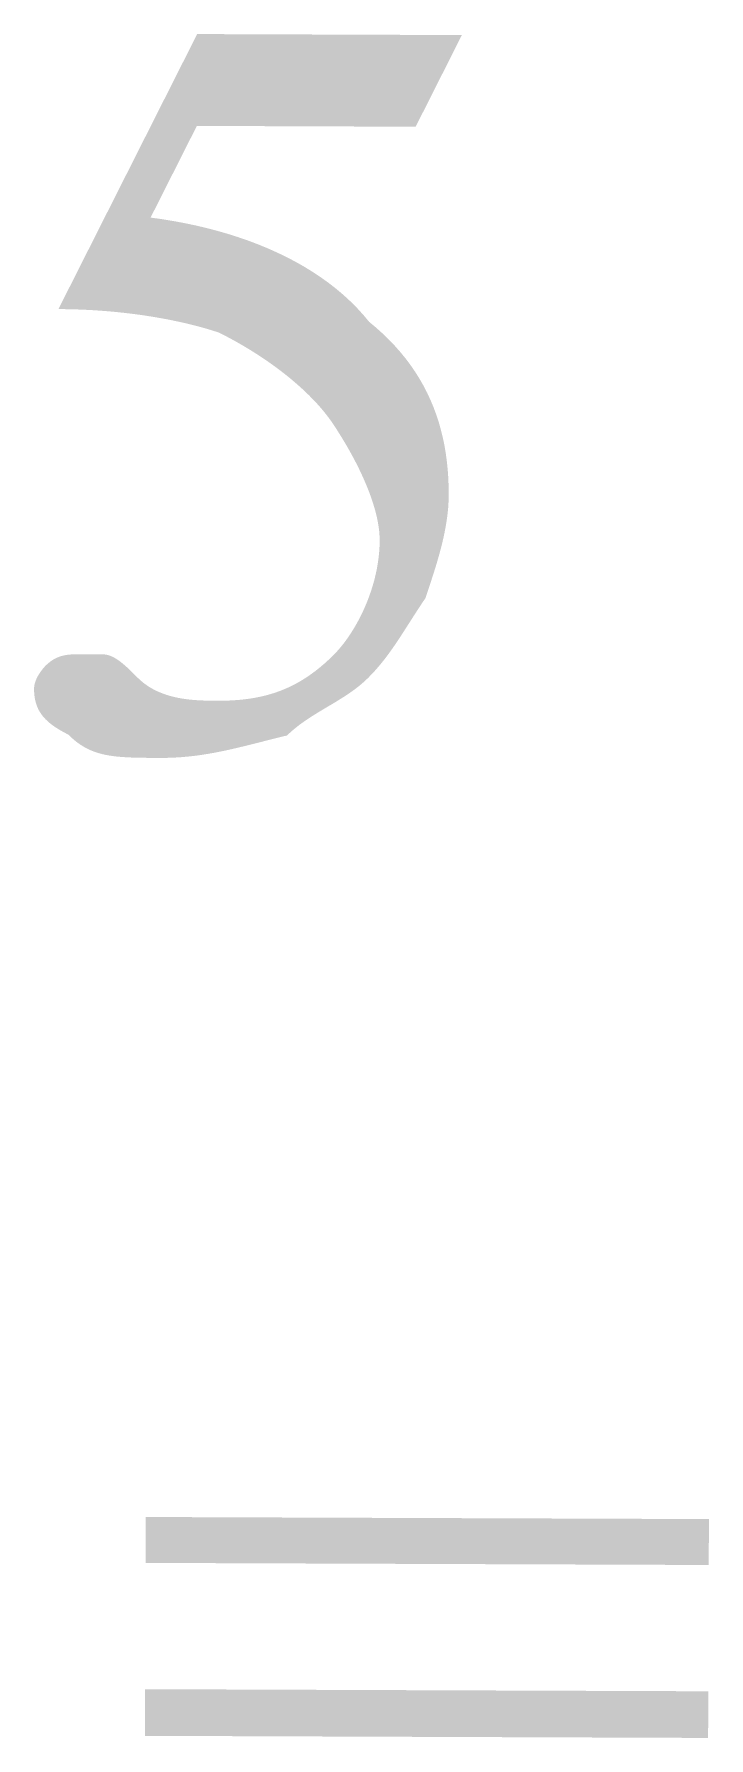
# Model space of a CAD drawing. Header units: millimetres. Extents: x -125 to 146, y -26 to 163.
# Drawn here: x 108.06 to 110.55, y 42.56 to 48.84 of the extents above; entities that cross this region are included whole.
import ezdxf

# ---------------------------------------------------------------- set-up
doc = ezdxf.new("R2010")
doc.units = ezdxf.units.MM
doc.header["$MEASUREMENT"] = 0
doc.layers.get('0').update_dxf_attribs({"color": 255, "linetype": 'CONTINUOUS'})

msp = doc.modelspace()

# ---------------------------------------------------------------- hatches: boundary and pattern name
at = {"true_color": 0x000007}
msp.add_hatch(color=7, dxfattribs=at).paths.add_polyline_path([(109.6399, 48.8389), (109.4694, 48.5009), (108.6624, 48.5039), (108.4918, 48.1659), (108.5339, 48.16), (108.5755, 48.1532), (108.6167, 48.1455), (108.6573, 48.137), (108.6973, 48.1276), (108.7368, 48.1173), (108.7756, 48.1062), (108.8136, 48.0941), (108.851, 48.0812), (108.8876, 48.0674), (108.9234, 48.0527), (108.9583, 48.0371), (108.9924, 48.0207), (109.0255, 48.0034), (109.0577, 47.9852), (109.0888, 47.9661), (109.119, 47.9461), (109.148, 47.9253), (109.1759, 47.9036), (109.2027, 47.881), (109.2282, 47.8575), (109.2526, 47.8332), (109.2756, 47.808), (109.2974, 47.7819), (109.3231, 47.7604), (109.3475, 47.7384), (109.3706, 47.716), (109.3925, 47.6931), (109.4131, 47.6698), (109.4325, 47.646), (109.4506, 47.6218), (109.4676, 47.5971), (109.4834, 47.572), (109.498, 47.5464), (109.5115, 47.5204), (109.5238, 47.494), (109.5351, 47.4671), (109.5453, 47.4398), (109.5544, 47.412), (109.5624, 47.3838), (109.5695, 47.3552), (109.5755, 47.3262), (109.5805, 47.2967), (109.5845, 47.2668), (109.5876, 47.2365), (109.5898, 47.2058), (109.591, 47.1747), (109.5913, 47.1431), (109.5911, 47.1273), (109.5904, 47.1114), (109.5893, 47.0955), (109.5878, 47.0796), (109.5859, 47.0638), (109.5837, 47.0479), (109.5812, 47.032), (109.5783, 47.0162), (109.5752, 47.0003), (109.5718, 46.9845), (109.5681, 46.9686), (109.5642, 46.9527), (109.56, 46.9369), (109.5557, 46.921), (109.5512, 46.9052), (109.5465, 46.8893), (109.5417, 46.8734), (109.5367, 46.8576), (109.5316, 46.8417), (109.5265, 46.8259), (109.5212, 46.81), (109.5159, 46.7942), (109.5106, 46.7783), (109.5053, 46.7624), (109.4948, 46.7468), (109.4848, 46.7316), (109.4752, 46.7168), (109.4658, 46.7024), (109.4568, 46.6884), (109.4481, 46.6747), (109.4395, 46.6613), (109.4311, 46.6483), (109.4229, 46.6355), (109.4148, 46.623), (109.4068, 46.6108), (109.3988, 46.5988), (109.3908, 46.587), (109.3828, 46.5755), (109.3747, 46.5641), (109.3665, 46.5529), (109.3582, 46.5418), (109.3496, 46.5308), (109.3409, 46.52), (109.3319, 46.5093), (109.3226, 46.4986), (109.3129, 46.488), (109.3029, 46.4774), (109.2925, 46.4669), (109.2817, 46.4566), (109.2704, 46.4466), (109.2588, 46.4371), (109.2469, 46.4279), (109.2347, 46.4189), (109.2222, 46.4103), (109.2095, 46.4018), (109.1966, 46.3936), (109.1836, 46.3854), (109.1704, 46.3774), (109.1572, 46.3695), (109.1439, 46.3616), (109.1307, 46.3537), (109.1175, 46.3458), (109.1043, 46.3378), (109.0913, 46.3297), (109.0784, 46.3214), (109.0657, 46.313), (109.0532, 46.3043), (109.041, 46.2954), (109.0291, 46.2861), (109.0175, 46.2766), (109.0062, 46.2667), (108.9954, 46.2563), (108.9741, 46.2511), (108.9532, 46.2459), (108.9328, 46.2408), (108.9127, 46.2357), (108.8929, 46.2306), (108.8734, 46.2257), (108.8541, 46.2209), (108.835, 46.2162), (108.8161, 46.2116), (108.7973, 46.2072), (108.7787, 46.203), (108.76, 46.199), (108.7414, 46.1952), (108.7228, 46.1917), (108.7041, 46.1884), (108.6853, 46.1854), (108.6663, 46.1826), (108.6472, 46.1802), (108.6279, 46.1782), (108.6083, 46.1764), (108.5885, 46.1751), (108.5683, 46.1741), (108.5477, 46.1735), (108.5268, 46.1734), (108.506, 46.1735), (108.4861, 46.1736), (108.4671, 46.1738), (108.4488, 46.1741), (108.4312, 46.1745), (108.4143, 46.1751), (108.3981, 46.176), (108.3825, 46.1771), (108.3675, 46.1784), (108.3531, 46.1802), (108.3392, 46.1822), (108.3257, 46.1847), (108.3127, 46.1876), (108.3001, 46.191), (108.2879, 46.1949), (108.276, 46.1994), (108.2644, 46.2045), (108.2531, 46.2101), (108.2419, 46.2165), (108.231, 46.2235), (108.2202, 46.2312), (108.2096, 46.2398), (108.199, 46.2491), (108.1884, 46.2593), (108.1781, 46.2646), (108.1682, 46.27), (108.1587, 46.2754), (108.1497, 46.2808), (108.1411, 46.2863), (108.133, 46.2919), (108.1253, 46.2976), (108.118, 46.3035), (108.1112, 46.3095), (108.1048, 46.3156), (108.0989, 46.3219), (108.0934, 46.3285), (108.0884, 46.3352), (108.0838, 46.3422), (108.0796, 46.3494), (108.0759, 46.3569), (108.0726, 46.3647), (108.0698, 46.3729), (108.0674, 46.3813), (108.0654, 46.3901), (108.0639, 46.3993), (108.0628, 46.4088), (108.0622, 46.4187), (108.062, 46.4291), (108.0623, 46.4344), (108.0629, 46.4397), (108.0639, 46.4449), (108.0653, 46.4501), (108.0669, 46.4552), (108.0688, 46.4602), (108.0709, 46.4651), (108.0732, 46.4698), (108.0756, 46.4745), (108.0782, 46.4789), (108.0808, 46.4832), (108.0834, 46.4872), (108.0861, 46.4911), (108.0887, 46.4947), (108.0912, 46.498), (108.0937, 46.5011), (108.0959, 46.5039), (108.098, 46.5064), (108.0999, 46.5085), (108.1015, 46.5103), (108.1029, 46.5117), (108.1039, 46.5128), (108.1045, 46.5134), (108.1047, 46.5136), (108.11, 46.5187), (108.1153, 46.5233), (108.1206, 46.5275), (108.1259, 46.5314), (108.1312, 46.5349), (108.1365, 46.538), (108.1418, 46.5408), (108.1471, 46.5433), (108.1524, 46.5454), (108.1577, 46.5474), (108.163, 46.549), (108.1683, 46.5504), (108.1736, 46.5516), (108.1789, 46.5526), (108.1842, 46.5534), (108.1895, 46.5541), (108.1948, 46.5546), (108.2001, 46.5549), (108.2054, 46.5552), (108.2107, 46.5554), (108.216, 46.5555), (108.2213, 46.5555), (108.2266, 46.5555), (108.2318, 46.5555), (108.2369, 46.5555), (108.2416, 46.5555), (108.2459, 46.5554), (108.2499, 46.5554), (108.2536, 46.5554), (108.257, 46.5554), (108.2602, 46.5554), (108.2632, 46.5554), (108.2661, 46.5554), (108.2688, 46.5554), (108.2715, 46.5553), (108.2742, 46.5553), (108.2768, 46.5553), (108.2795, 46.5553), (108.2823, 46.5553), (108.2852, 46.5553), (108.2882, 46.5553), (108.2914, 46.5553), (108.2948, 46.5553), (108.2985, 46.5552), (108.3025, 46.5552), (108.3068, 46.5552), (108.3114, 46.5552), (108.3165, 46.5552), (108.3218, 46.5549), (108.3271, 46.5543), (108.3324, 46.5532), (108.3377, 46.5518), (108.3429, 46.5499), (108.3482, 46.5478), (108.3535, 46.5453), (108.3588, 46.5425), (108.3641, 46.5394), (108.3694, 46.536), (108.3746, 46.5324), (108.3799, 46.5285), (108.3852, 46.5244), (108.3905, 46.5201), (108.3957, 46.5156), (108.401, 46.511), (108.4063, 46.5062), (108.4116, 46.5012), (108.4168, 46.4962), (108.4221, 46.4911), (108.4274, 46.4859), (108.4327, 46.4806), (108.4379, 46.4753), (108.4432, 46.47), (108.454, 46.4599), (108.4651, 46.4505), (108.4767, 46.442), (108.4885, 46.4342), (108.5007, 46.4272), (108.5131, 46.4208), (108.5258, 46.4152), (108.5386, 46.4101), (108.5516, 46.4056), (108.5647, 46.4017), (108.5779, 46.3983), (108.5911, 46.3954), (108.6043, 46.3929), (108.6175, 46.3909), (108.6306, 46.3891), (108.6436, 46.3878), (108.6564, 46.3867), (108.6691, 46.3859), (108.6816, 46.3853), (108.6937, 46.3848), (108.7056, 46.3846), (108.7172, 46.3844), (108.7284, 46.3843), (108.7392, 46.3843), (108.7605, 46.3844), (108.7813, 46.385), (108.8017, 46.3861), (108.8217, 46.3877), (108.8413, 46.3898), (108.8605, 46.3924), (108.8794, 46.3956), (108.8979, 46.3994), (108.9162, 46.4037), (108.9341, 46.4087), (108.9518, 46.4142), (108.9692, 46.4205), (108.9864, 46.4274), (109.0034, 46.4349), (109.0202, 46.4432), (109.0368, 46.4522), (109.0532, 46.4619), (109.0696, 46.4724), (109.0858, 46.4836), (109.1019, 46.4956), (109.1179, 46.5085), (109.1339, 46.5221), (109.1499, 46.5367), (109.1658, 46.552), (109.1764, 46.563), (109.187, 46.5748), (109.1975, 46.5875), (109.2079, 46.6009), (109.2182, 46.615), (109.2283, 46.6299), (109.2381, 46.6454), (109.2478, 46.6615), (109.2571, 46.6782), (109.2661, 46.6955), (109.2747, 46.7133), (109.2829, 46.7315), (109.2907, 46.7502), (109.298, 46.7693), (109.3048, 46.7888), (109.311, 46.8086), (109.3167, 46.8287), (109.3217, 46.8491), (109.3261, 46.8697), (109.3297, 46.8905), (109.3327, 46.9114), (109.3348, 46.9325), (109.3362, 46.9536), (109.3367, 46.9747), (109.3363, 46.9908), (109.3351, 47.0073), (109.3331, 47.0242), (109.3303, 47.0414), (109.3268, 47.0589), (109.3225, 47.0767), (109.3177, 47.0946), (109.3121, 47.1128), (109.306, 47.1311), (109.2994, 47.1496), (109.2922, 47.1681), (109.2846, 47.1866), (109.2765, 47.2051), (109.268, 47.2237), (109.2592, 47.2421), (109.25, 47.2604), (109.2405, 47.2786), (109.2307, 47.2966), (109.2208, 47.3144), (109.2106, 47.3319), (109.2003, 47.3491), (109.1899, 47.366), (109.1795, 47.3826), (109.1689, 47.3987), (109.158, 47.4149), (109.1462, 47.4311), (109.1336, 47.4472), (109.1202, 47.4633), (109.106, 47.4793), (109.0912, 47.4951), (109.0757, 47.5108), (109.0596, 47.5264), (109.0428, 47.5418), (109.0255, 47.557), (109.0077, 47.5721), (108.9894, 47.5869), (108.9706, 47.6015), (108.9514, 47.6158), (108.9319, 47.6299), (108.9119, 47.6437), (108.8917, 47.6571), (108.8712, 47.6703), (108.8504, 47.6831), (108.8295, 47.6956), (108.8083, 47.7077), (108.787, 47.7194), (108.7657, 47.7307), (108.7442, 47.7416), (108.7279, 47.7469), (108.7108, 47.7523), (108.6928, 47.7576), (108.674, 47.7628), (108.6543, 47.768), (108.6339, 47.7731), (108.6127, 47.7781), (108.5907, 47.7829), (108.568, 47.7876), (108.5446, 47.7922), (108.5205, 47.7965), (108.4957, 47.8007), (108.4703, 47.8047), (108.4442, 47.8084), (108.4175, 47.8118), (108.3902, 47.815), (108.3622, 47.8179), (108.3338, 47.8205), (108.3047, 47.8227), (108.2751, 47.8247), (108.2451, 47.8262), (108.2145, 47.8273), (108.1834, 47.8281), (108.1519, 47.8284), (108.6636, 48.8426)])
h = msp.add_hatch(color=7, dxfattribs=at)
h.paths.add_polyline_path([(108.4741, 43.3743), (110.551, 43.3666), (110.5504, 43.1973), (108.4735, 43.205)])
h.paths.add_polyline_path([(108.4717, 42.7393), (110.5487, 42.7316), (110.5481, 42.5596), (108.4711, 42.5673)])

doc.saveas('drawing.dxf')
